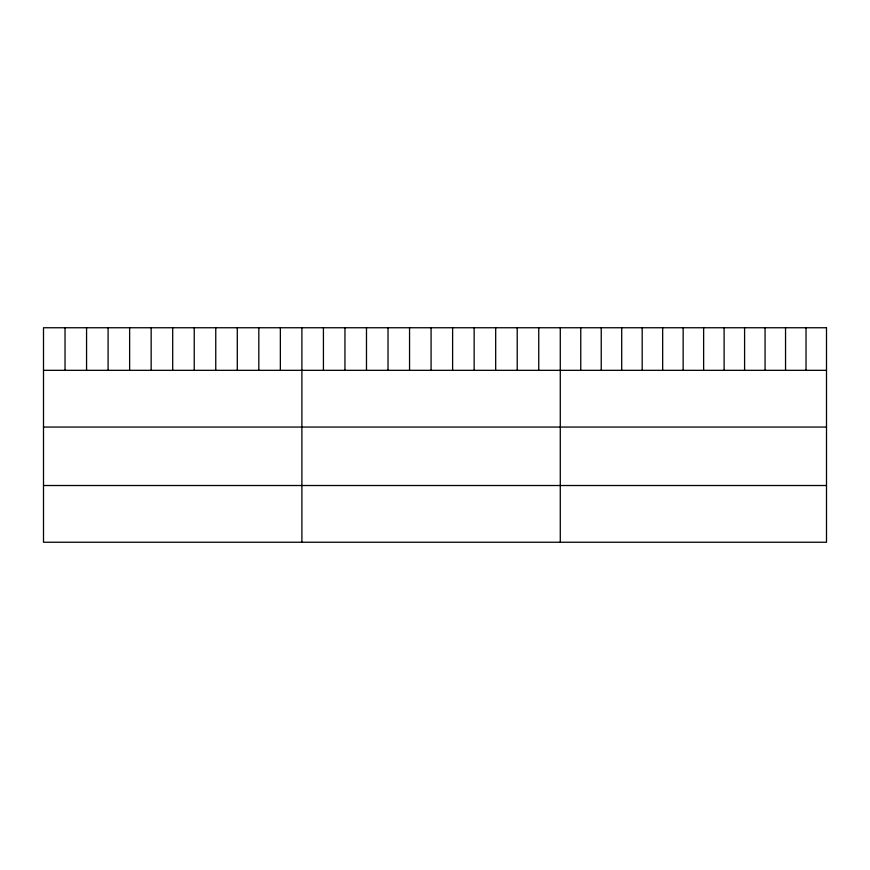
<?xml version="1.0" encoding="UTF-8"?>
<svg xmlns="http://www.w3.org/2000/svg" width="870" height="870" viewBox="0 0 870 870"><rect width="100%" height="100%" fill="white"/><g stroke="black" fill="none" stroke-linecap="round" stroke-linejoin="round"><path stroke-width="1.3" d="M43.5 370.326L826.5 370.326M43.5 427.061L826.5 427.061M43.5 485.514L826.5 485.514M806.022 327.751L806.022 370.326M785.545 327.751L785.545 370.326M765.067 327.751L765.067 370.326M744.589 327.751L744.589 370.326M724.112 327.751L724.112 370.326M703.634 327.751L703.634 370.326M683.146 327.751L683.146 370.326M662.668 327.751L662.668 370.326M642.19 327.751L642.19 370.326M621.713 327.751L621.713 370.326M601.235 327.751L601.235 370.326M580.758 327.751L580.758 370.326M560.28 327.751L560.28 542.249M538.747 327.751L538.747 370.326M517.215 327.751L517.215 370.326M495.682 327.751L495.682 370.326M474.15 327.751L474.15 370.326M452.617 327.751L452.617 370.326M431.085 327.751L431.085 370.326M409.553 327.751L409.553 370.326M388.02 327.751L388.02 370.326M366.487 327.751L366.487 370.326M344.955 327.751L344.955 370.326M323.422 327.751L323.422 370.326M301.89 327.751L301.89 542.249M280.358 327.751L280.358 370.326M258.825 327.751L258.825 370.326M237.292 327.751L237.292 370.326M215.76 327.751L215.76 370.326M194.227 327.751L194.227 370.326M172.695 327.751L172.695 370.326M151.162 327.751L151.162 370.326M129.63 327.751L129.63 370.326M108.097 327.751L108.097 370.326M86.565 327.751L86.565 370.326M65.032 327.751L65.032 370.326M826.5 327.751L43.5 327.751L43.5 542.249L826.5 542.249L826.5 327.751"/></g></svg>
